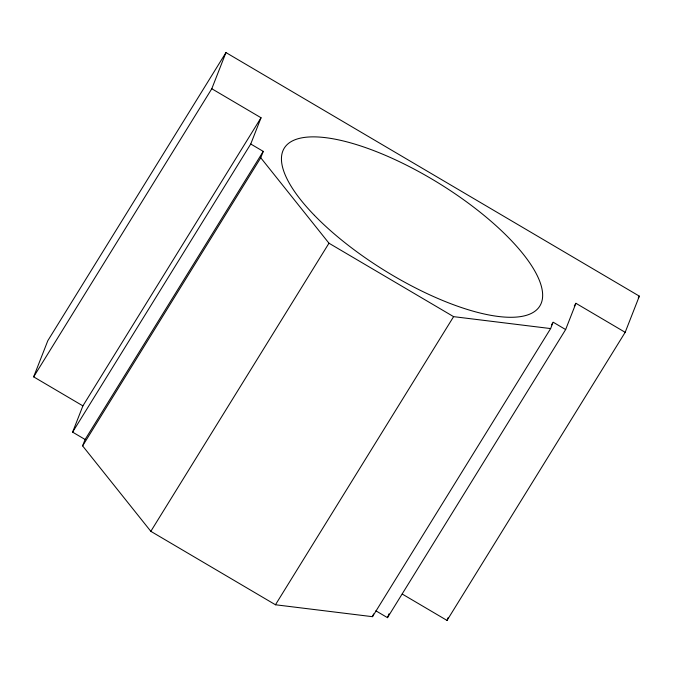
<?xml version="1.0" encoding="UTF-8"?>
<svg xmlns="http://www.w3.org/2000/svg" width="673" height="673" viewBox="0 0 673 673"><rect width="100%" height="100%" fill="white"/><g stroke="black" fill="none" stroke-linecap="round" stroke-linejoin="round"><path stroke-width="1.01" d="M375.887 610.832L387.497 617.671L565.64 329.56L553.139 322.19L550.632 328.575L372.489 616.687L275.459 604.766L150.828 531.325L82.611 445.879L85.109 439.494L72.608 432.125L82.897 405.869L33.65 376.855L47.825 340.681L225.968 52.57L639.35 296.145L625.175 332.319L447.032 620.43L402.261 594.057M33.65 376.855L211.793 88.743L225.968 52.57M72.608 432.125L250.743 144.014L261.04 117.758L211.793 88.743M82.611 445.879L260.745 157.768L263.252 151.383L250.743 144.014M372.489 616.687L373.565 613.953M387.497 617.671L389.019 613.784M447.032 620.43L448.184 617.494M565.64 329.56L575.928 303.304L625.175 332.319M82.897 405.869L261.04 117.758M85.109 439.494L263.252 151.383M150.828 531.325L328.971 243.214L260.745 157.768M275.459 604.766L453.602 316.647L550.632 328.575M551.481 324.866L552.583 323.082M574.279 305.979L575.928 303.304M638.248 297.929L639.35 296.145M328.971 243.214L453.602 316.647M314.4 215.326A150.197 51.367 31.7 0 0 535.918 310.472A150.197 51.367 31.7 0 0 385.671 155.455A150.197 51.367 31.7 0 0 314.4 215.326"/></g></svg>
